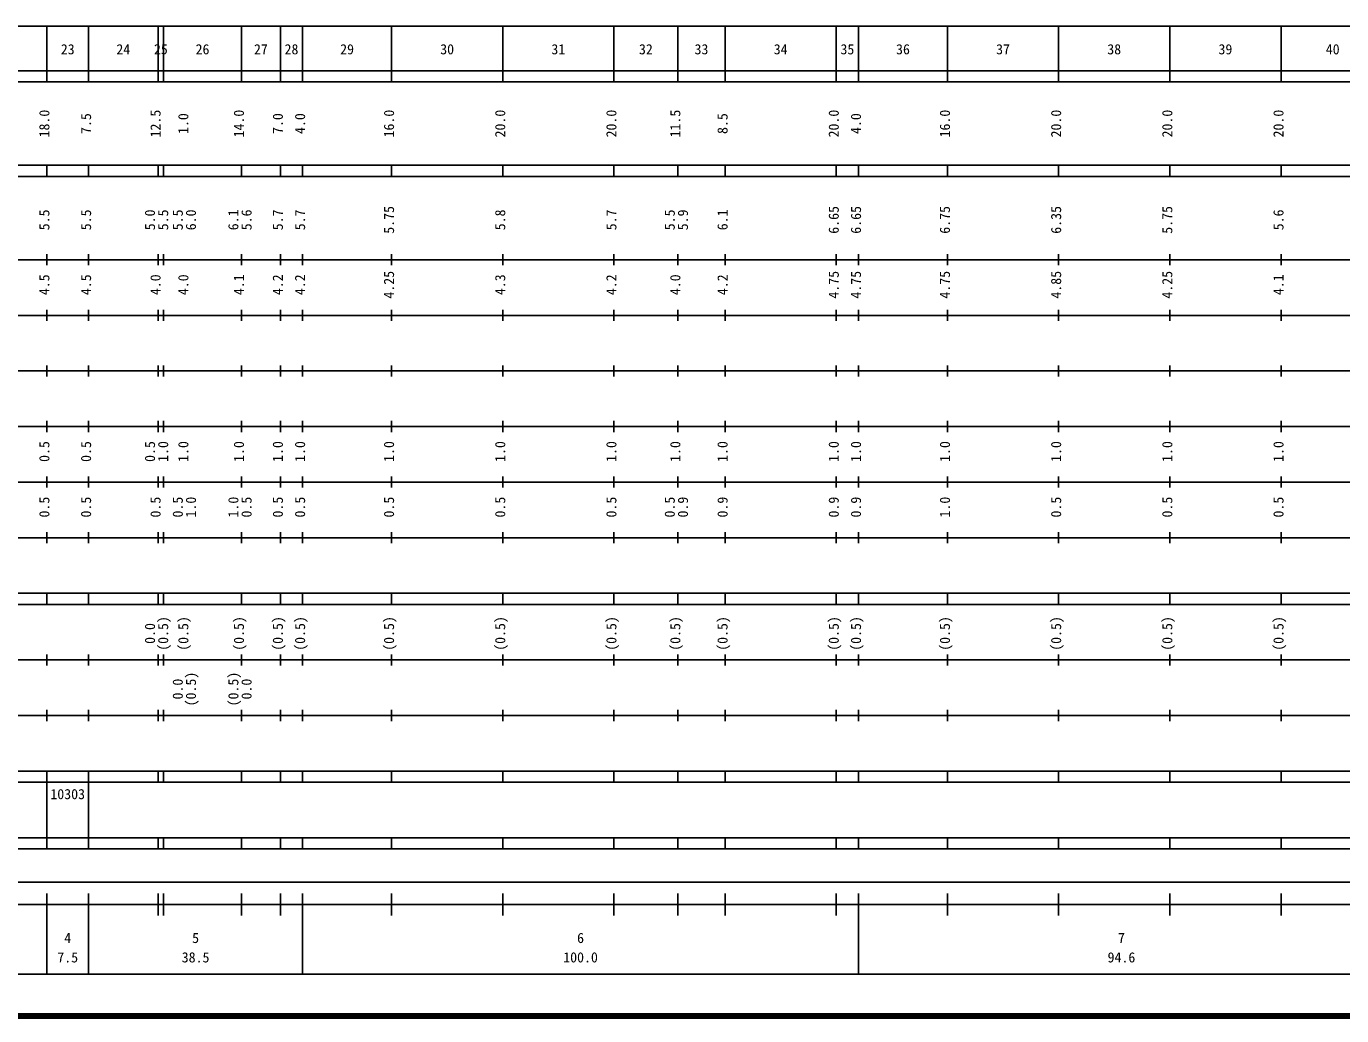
# Model space of a CAD drawing. Units: millimetres, scale not verified. Extents: x 40000 to 680000, y 20000 to 380000.
# Drawn here: x 318299 to 554918, y 20000 to 198000 of the extents above; entities that cross this region are included whole.
import ezdxf
from ezdxf.enums import TextEntityAlignment as Align

# ---------------------------------------------------------------- set-up
doc = ezdxf.new("R2010")
doc.units = ezdxf.units.MM
doc.header["$LTSCALE"] = 1000
doc.layers.add('S-TTL', color=2, linetype='Continuous', lineweight=140)
doc.layers.add('S-TTL-BAND', color=7, linetype='Continuous', lineweight=25)
doc.styles.add('ＭＳ ゴシック', font='')
doc.styles.get('ＭＳ ゴシック').set_extended_font_data('MS Gothic')

msp = doc.modelspace()

# ---------------------------------------------------------------- linework, layer by layer
at = {"layer": 'S-TTL'}
msp.add_line((40000, 20000), (680000, 20000), dxfattribs=at)
at = {"layer": 'S-TTL-BAND'}
for p, q in [((68000, 198000), (579000, 198000)), ((322000, 188000), (322000, 198000)), ((329500, 188000), (329500, 198000)), ((342000, 188000), (342000, 198000)), ((343000, 188000), (343000, 198000)), ((357000, 188000), (357000, 198000)), ((364000, 188000), (364000, 198000)), ((368000, 188000), (368000, 198000)), ((384000, 188000), (384000, 198000)), ((404000, 188000), (404000, 198000)), ((424000, 188000), (424000, 198000)), ((435500, 188000), (435500, 198000)), ((444000, 188000), (444000, 198000)), ((464000, 188000), (464000, 198000)), ((468000, 188000), (468000, 198000)), ((484000, 188000), (484000, 198000)), ((504000, 188000), (504000, 198000)), ((524000, 188000), (524000, 198000)), ((544000, 188000), (544000, 198000)), ((40000, 190000), (579000, 190000)), ((40000, 188000), (579000, 188000)), ((40000, 173000), (579000, 173000)), ((322000, 171000), (322000, 173000)), ((329500, 171000), (329500, 173000)), ((342000, 171000), (342000, 173000)), ((343000, 171000), (343000, 173000)), ((357000, 171000), (357000, 173000)), ((364000, 171000), (364000, 173000)), ((368000, 171000), (368000, 173000)), ((384000, 171000), (384000, 173000)), ((404000, 171000), (404000, 173000)), ((424000, 171000), (424000, 173000)), ((435500, 171000), (435500, 173000)), ((444000, 171000), (444000, 173000)), ((464000, 171000), (464000, 173000)), ((468000, 171000), (468000, 173000)), ((484000, 171000), (484000, 173000)), ((504000, 171000), (504000, 173000)), ((524000, 171000), (524000, 173000)), ((544000, 171000), (544000, 173000)), ((40000, 171000), (579000, 171000)), ((322000, 155000), (322000, 157000)), ((329500, 155000), (329500, 157000)), ((342000, 155000), (342000, 157000)), ((343000, 155000), (343000, 157000)), ((357000, 155000), (357000, 157000)), ((364000, 155000), (364000, 157000)), ((368000, 155000), (368000, 157000)), ((384000, 155000), (384000, 157000)), ((404000, 155000), (404000, 157000)), ((424000, 155000), (424000, 157000)), ((435500, 155000), (435500, 157000)), ((444000, 155000), (444000, 157000)), ((464000, 155000), (464000, 157000)), ((468000, 155000), (468000, 157000)), ((484000, 155000), (484000, 157000)), ((504000, 155000), (504000, 157000)), ((524000, 155000), (524000, 157000)), ((544000, 155000), (544000, 157000)), ((40000, 156000), (579000, 156000)), ((322000, 145000), (322000, 147000)), ((329500, 145000), (329500, 147000)), ((342000, 145000), (342000, 147000)), ((343000, 145000), (343000, 147000)), ((357000, 145000), (357000, 147000)), ((364000, 145000), (364000, 147000)), ((368000, 145000), (368000, 147000)), ((384000, 145000), (384000, 147000)), ((404000, 145000), (404000, 147000)), ((424000, 145000), (424000, 147000)), ((435500, 145000), (435500, 147000)), ((444000, 145000), (444000, 147000)), ((464000, 145000), (464000, 147000)), ((468000, 145000), (468000, 147000)), ((484000, 145000), (484000, 147000)), ((504000, 145000), (504000, 147000)), ((524000, 145000), (524000, 147000)), ((544000, 145000), (544000, 147000)), ((46000, 146000), (579000, 146000)), ((52000, 136000), (579000, 136000)), ((322000, 135000), (322000, 137000)), ((329500, 135000), (329500, 137000)), ((342000, 135000), (342000, 137000)), ((343000, 135000), (343000, 137000)), ((357000, 135000), (357000, 137000)), ((364000, 135000), (364000, 137000)), ((368000, 135000), (368000, 137000)), ((384000, 135000), (384000, 137000)), ((404000, 135000), (404000, 137000)), ((424000, 135000), (424000, 137000)), ((435500, 135000), (435500, 137000)), ((444000, 135000), (444000, 137000)), ((464000, 135000), (464000, 137000)), ((468000, 135000), (468000, 137000)), ((484000, 135000), (484000, 137000)), ((504000, 135000), (504000, 137000)), ((524000, 135000), (524000, 137000)), ((544000, 135000), (544000, 137000)), ((46000, 126000), (579000, 126000)), ((322000, 125000), (322000, 127000)), ((329500, 125000), (329500, 127000)), ((342000, 125000), (342000, 127000)), ((343000, 125000), (343000, 127000)), ((357000, 125000), (357000, 127000)), ((364000, 125000), (364000, 127000)), ((368000, 125000), (368000, 127000)), ((384000, 125000), (384000, 127000)), ((404000, 125000), (404000, 127000)), ((424000, 125000), (424000, 127000)), ((435500, 125000), (435500, 127000)), ((444000, 125000), (444000, 127000)), ((464000, 125000), (464000, 127000)), ((468000, 125000), (468000, 127000)), ((484000, 125000), (484000, 127000)), ((504000, 125000), (504000, 127000)), ((524000, 125000), (524000, 127000)), ((544000, 125000), (544000, 127000)), ((52000, 116000), (579000, 116000)), ((322000, 115000), (322000, 117000)), ((329500, 115000), (329500, 117000)), ((342000, 115000), (342000, 117000)), ((343000, 115000), (343000, 117000)), ((357000, 115000), (357000, 117000)), ((364000, 115000), (364000, 117000)), ((368000, 115000), (368000, 117000)), ((384000, 115000), (384000, 117000)), ((404000, 115000), (404000, 117000)), ((424000, 115000), (424000, 117000)), ((435500, 115000), (435500, 117000)), ((444000, 115000), (444000, 117000)), ((464000, 115000), (464000, 117000)), ((468000, 115000), (468000, 117000)), ((484000, 115000), (484000, 117000)), ((504000, 115000), (504000, 117000)), ((524000, 115000), (524000, 117000)), ((544000, 115000), (544000, 117000)), ((322000, 105000), (322000, 107000)), ((329500, 105000), (329500, 107000)), ((342000, 105000), (342000, 107000)), ((343000, 105000), (343000, 107000)), ((357000, 105000), (357000, 107000)), ((364000, 105000), (364000, 107000)), ((368000, 105000), (368000, 107000)), ((384000, 105000), (384000, 107000)), ((404000, 105000), (404000, 107000)), ((424000, 105000), (424000, 107000)), ((435500, 105000), (435500, 107000)), ((444000, 105000), (444000, 107000)), ((464000, 105000), (464000, 107000)), ((468000, 105000), (468000, 107000)), ((484000, 105000), (484000, 107000)), ((504000, 105000), (504000, 107000)), ((524000, 105000), (524000, 107000)), ((544000, 105000), (544000, 107000)), ((46000, 106000), (579000, 106000)), ((40000, 96000), (579000, 96000)), ((322000, 94000), (322000, 96000)), ((329500, 94000), (329500, 96000)), ((342000, 94000), (342000, 96000)), ((343000, 94000), (343000, 96000)), ((357000, 94000), (357000, 96000)), ((364000, 94000), (364000, 96000)), ((368000, 94000), (368000, 96000)), ((384000, 94000), (384000, 96000)), ((404000, 94000), (404000, 96000)), ((424000, 94000), (424000, 96000)), ((435500, 94000), (435500, 96000)), ((444000, 94000), (444000, 96000)), ((464000, 94000), (464000, 96000)), ((468000, 94000), (468000, 96000)), ((484000, 94000), (484000, 96000)), ((504000, 94000), (504000, 96000)), ((524000, 94000), (524000, 96000)), ((544000, 94000), (544000, 96000)), ((40000, 94000), (579000, 94000)), ((49000, 84000), (579000, 84000)), ((322000, 83000), (322000, 85000)), ((329500, 83000), (329500, 85000)), ((342000, 83000), (342000, 85000)), ((343000, 83000), (343000, 85000)), ((357000, 83000), (357000, 85000)), ((364000, 83000), (364000, 85000)), ((368000, 83000), (368000, 85000)), ((384000, 83000), (384000, 85000)), ((404000, 83000), (404000, 85000)), ((424000, 83000), (424000, 85000)), ((435500, 83000), (435500, 85000)), ((444000, 83000), (444000, 85000)), ((464000, 83000), (464000, 85000)), ((468000, 83000), (468000, 85000)), ((484000, 83000), (484000, 85000)), ((504000, 83000), (504000, 85000)), ((524000, 83000), (524000, 85000)), ((544000, 83000), (544000, 85000)), ((40000, 74000), (579000, 74000)), ((322000, 73000), (322000, 75000)), ((329500, 73000), (329500, 75000)), ((342000, 73000), (342000, 75000)), ((343000, 73000), (343000, 75000)), ((357000, 73000), (357000, 75000)), ((364000, 73000), (364000, 75000)), ((368000, 73000), (368000, 75000)), ((384000, 73000), (384000, 75000)), ((404000, 73000), (404000, 75000)), ((424000, 73000), (424000, 75000)), ((435500, 73000), (435500, 75000)), ((444000, 73000), (444000, 75000)), ((464000, 73000), (464000, 75000)), ((468000, 73000), (468000, 75000)), ((484000, 73000), (484000, 75000)), ((504000, 73000), (504000, 75000)), ((524000, 73000), (524000, 75000)), ((544000, 73000), (544000, 75000)), ((40000, 64000), (579000, 64000)), ((322000, 62000), (322000, 64000)), ((329500, 62000), (329500, 64000)), ((342000, 62000), (342000, 64000)), ((343000, 62000), (343000, 64000)), ((357000, 62000), (357000, 64000)), ((364000, 62000), (364000, 64000)), ((368000, 62000), (368000, 64000)), ((384000, 62000), (384000, 64000)), ((404000, 62000), (404000, 64000)), ((424000, 62000), (424000, 64000)), ((435500, 62000), (435500, 64000)), ((444000, 62000), (444000, 64000)), ((464000, 62000), (464000, 64000)), ((468000, 62000), (468000, 64000)), ((484000, 62000), (484000, 64000)), ((504000, 62000), (504000, 64000)), ((524000, 62000), (524000, 64000)), ((544000, 62000), (544000, 64000)), ((40000, 62000), (579000, 62000)), ((322000, 52000), (322000, 62000)), ((329500, 52000), (329500, 62000)), ((40000, 52000), (579000, 52000)), ((40000, 50000), (579000, 50000)), ((322000, 50000), (322000, 52000)), ((329500, 50000), (329500, 52000)), ((342000, 50000), (342000, 52000)), ((343000, 50000), (343000, 52000)), ((357000, 50000), (357000, 52000)), ((364000, 50000), (364000, 52000)), ((368000, 50000), (368000, 52000)), ((384000, 50000), (384000, 52000)), ((404000, 50000), (404000, 52000)), ((424000, 50000), (424000, 52000)), ((435500, 50000), (435500, 52000)), ((444000, 50000), (444000, 52000)), ((464000, 50000), (464000, 52000)), ((468000, 50000), (468000, 52000)), ((484000, 50000), (484000, 52000)), ((504000, 50000), (504000, 52000)), ((524000, 50000), (524000, 52000)), ((544000, 50000), (544000, 52000)), ((71000, 44000), (559600, 44000)), ((322000, 27500), (322000, 42000)), ((329500, 27500), (329500, 42000)), ((342000, 38000), (342000, 42000)), ((343000, 38000), (343000, 42000)), ((357000, 38000), (357000, 42000)), ((364000, 38000), (364000, 42000)), ((368000, 27500), (368000, 42000)), ((384000, 38000), (384000, 42000)), ((404000, 38000), (404000, 42000)), ((424000, 38000), (424000, 42000)), ((435500, 38000), (435500, 42000)), ((444000, 38000), (444000, 42000)), ((464000, 38000), (464000, 42000)), ((468000, 27500), (468000, 42000)), ((484000, 38000), (484000, 42000)), ((504000, 38000), (504000, 42000)), ((524000, 38000), (524000, 42000)), ((544000, 38000), (544000, 42000)), ((40000, 40000), (579000, 40000)), ((68000, 27500), (579000, 27500))]:
    msp.add_line(p, q, dxfattribs=at)

# ---------------------------------------------------------------- texts
at = {"layer": 'S-TTL-BAND', "style": 'ＭＳ ゴシック'}
for s, p in [('23', (325750, 192405)), ('24', (335750, 192405)), ('25', (342500, 192405)), ('26', (350000, 192405)), ('27', (360500, 192405)), ('28', (366000, 192405)), ('29', (376000, 192405)), ('30', (394000, 192405)), ('31', (414000, 192405)), ('32', (429750, 192405)), ('33', (439750, 192405)), ('34', (454000, 192405)), ('35', (466000, 192405)), ('36', (476000, 192405)), ('37', (494000, 192405)), ('38', (514000, 192405)), ('39', (534000, 192405)), ('40', (553300, 192405)), ('4', (325750, 32523)), ('5', (348750, 32523)), ('6', (418000, 32523)), ('7', (515300, 32523)), ('7.5', (325750, 29033)), ('38.5', (348750, 29033)), ('100.0', (418000, 29033)), ('94.6', (515300, 29033))]:
    msp.add_text(s, height=1833, dxfattribs=at).set_placement(p, align=Align.BOTTOM_CENTER)
for s, p in [('18.0', (323000, 180500)), ('7.5', (330500, 180500)), ('12.5', (343000, 180500)), ('1.0', (348000, 180500)), ('14.0', (358000, 180500)), ('7.0', (365000, 180500)), ('4.0', (369000, 180500)), ('16.0', (385000, 180500)), ('20.0', (405000, 180500)), ('20.0', (425000, 180500)), ('11.5', (436500, 180500)), ('8.5', (445000, 180500)), ('20.0', (465000, 180500)), ('4.0', (469000, 180500)), ('16.0', (485000, 180500)), ('20.0', (505000, 180500)), ('20.0', (525000, 180500)), ('20.0', (545000, 180500)), ('5.5', (323000, 163174)), ('5.5', (330500, 163174)), ('5.0', (342000, 163174)), ('5.5', (344370, 163174)), ('5.5', (347000, 163174)), ('6.0', (349370, 163174)), ('6.1', (357000, 163174)), ('5.6', (359370, 163174)), ('5.7', (365000, 163174)), ('5.7', (369000, 163174)), ('5.75', (385000, 163174)), ('5.8', (405000, 163174)), ('5.7', (425000, 163174)), ('5.5', (435500, 163174)), ('5.9', (437870, 163174)), ('6.1', (445000, 163174)), ('6.65', (465000, 163174)), ('6.65', (469000, 163174)), ('6.75', (485000, 163174)), ('6.35', (505000, 163174)), ('5.75', (525000, 163174)), ('5.6', (545000, 163174)), ('4.25', (385000, 151500)), ('4.75', (465000, 151500)), ('4.75', (469000, 151500)), ('4.75', (485000, 151500)), ('4.85', (505000, 151500)), ('4.25', (525000, 151500)), ('4.5', (323000, 151500)), ('4.5', (330500, 151500)), ('4.0', (343000, 151500)), ('4.0', (348000, 151500)), ('4.1', (358000, 151500)), ('4.2', (365000, 151500)), ('4.2', (369000, 151500)), ('4.3', (405000, 151500)), ('4.2', (425000, 151500)), ('4.0', (436500, 151500)), ('4.2', (445000, 151500)), ('4.1', (545000, 151500)), ('0.5', (323000, 121500)), ('0.5', (330500, 121500)), ('0.5', (342000, 121500)), ('1.0', (344370, 121500)), ('1.0', (348000, 121500)), ('1.0', (358000, 121500)), ('1.0', (365000, 121500)), ('1.0', (369000, 121500)), ('1.0', (385000, 121500)), ('1.0', (405000, 121500)), ('1.0', (425000, 121500)), ('1.0', (436500, 121500)), ('1.0', (445000, 121500)), ('1.0', (465000, 121500)), ('1.0', (469000, 121500)), ('1.0', (485000, 121500)), ('1.0', (505000, 121500)), ('1.0', (525000, 121500)), ('1.0', (545000, 121500)), ('0.5', (323000, 111500)), ('0.5', (330500, 111500)), ('0.5', (343000, 111500)), ('0.5', (347000, 111500)), ('1.0', (349370, 111500)), ('1.0', (357000, 111500)), ('0.5', (359370, 111500)), ('0.5', (365000, 111500)), ('0.5', (369000, 111500)), ('0.5', (385000, 111500)), ('0.5', (405000, 111500)), ('0.5', (425000, 111500)), ('0.5', (435500, 111500)), ('0.9', (437870, 111500)), ('0.9', (445000, 111500)), ('0.9', (465000, 111500)), ('0.9', (469000, 111500)), ('1.0', (485000, 111500)), ('0.5', (505000, 111500)), ('0.5', (525000, 111500)), ('0.5', (545000, 111500)), ('0.0', (342000, 88764)), ('(0.5)', (344370, 88764)), ('(0.5)', (348000, 88764)), ('(0.5)', (358000, 88764)), ('(0.5)', (365000, 88764)), ('(0.5)', (369000, 88764)), ('(0.5)', (385000, 88764)), ('(0.5)', (405000, 88764)), ('(0.5)', (425000, 88764)), ('(0.5)', (436500, 88764)), ('(0.5)', (445000, 88764)), ('(0.5)', (465000, 88764)), ('(0.5)', (469000, 88764)), ('(0.5)', (485000, 88764)), ('(0.5)', (505000, 88764)), ('(0.5)', (525000, 88764)), ('(0.5)', (545000, 88764)), ('0.0', (347000, 78764)), ('(0.5)', (349370, 78764)), ('(0.5)', (357000, 78764)), ('0.0', (359370, 78764))]:
    msp.add_text(s, height=1833, rotation=90, dxfattribs=at).set_placement(p, align=Align.BOTTOM_CENTER)
msp.add_text('10303', height=1833, dxfattribs=at).set_placement((322625, 58405), align=Align.BOTTOM_LEFT)

doc.saveas('drawing.dxf')
